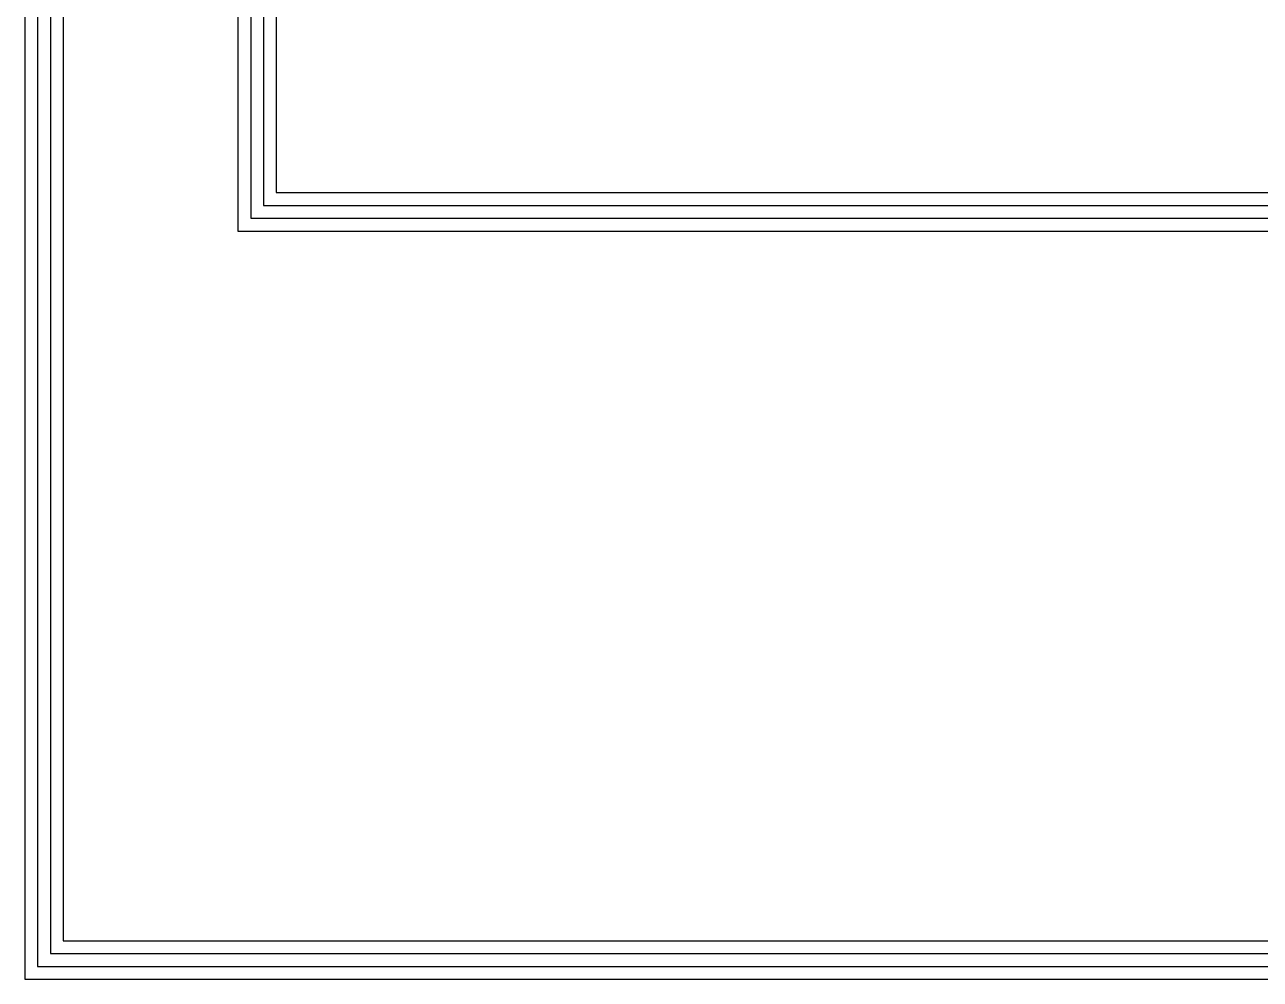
# Model space of a CAD drawing. Header units: inches. Extents: x -137 to 2243, y 16 to 894.
# Drawn here: x 218.8 to 315.1, y 266.5 to 341 of the extents above; entities that cross this region are included whole.
import ezdxf

# ---------------------------------------------------------------- set-up
doc = ezdxf.new("R2010")
doc.units = ezdxf.units.IN
doc.header["$MEASUREMENT"] = 0

msp = doc.modelspace()

# ---------------------------------------------------------------- linework, layer by layer
at = {"color": 2, "true_color": 0xf1eb1f}
for p, q in [((235.403, 617.742), (235.403, 324.901)), ((236.403, 617.742), (236.403, 325.901)), ((237.403, 617.742), (237.403, 326.901)), ((238.403, 617.742), (238.403, 327.901)), ((238.403, 327.901), (944.243, 327.901)), ((237.403, 326.901), (943.243, 326.901)), ((236.403, 325.901), (942.243, 325.901)), ((235.403, 324.901), (941.243, 324.901))]:
    msp.add_line(p, q, dxfattribs=at)
for p, q in [((218.78, 617.588), (218.78, 266.544)), ((219.78, 617.588), (219.78, 267.544)), ((220.78, 617.588), (220.78, 268.544)), ((221.78, 617.588), (221.78, 269.544)), ((221.78, 269.544), (476.044, 269.544)), ((220.78, 268.544), (475.044, 268.544)), ((219.78, 267.544), (474.044, 267.544)), ((218.78, 266.544), (473.044, 266.544))]:
    msp.add_line(p, q)

doc.saveas('drawing.dxf')
